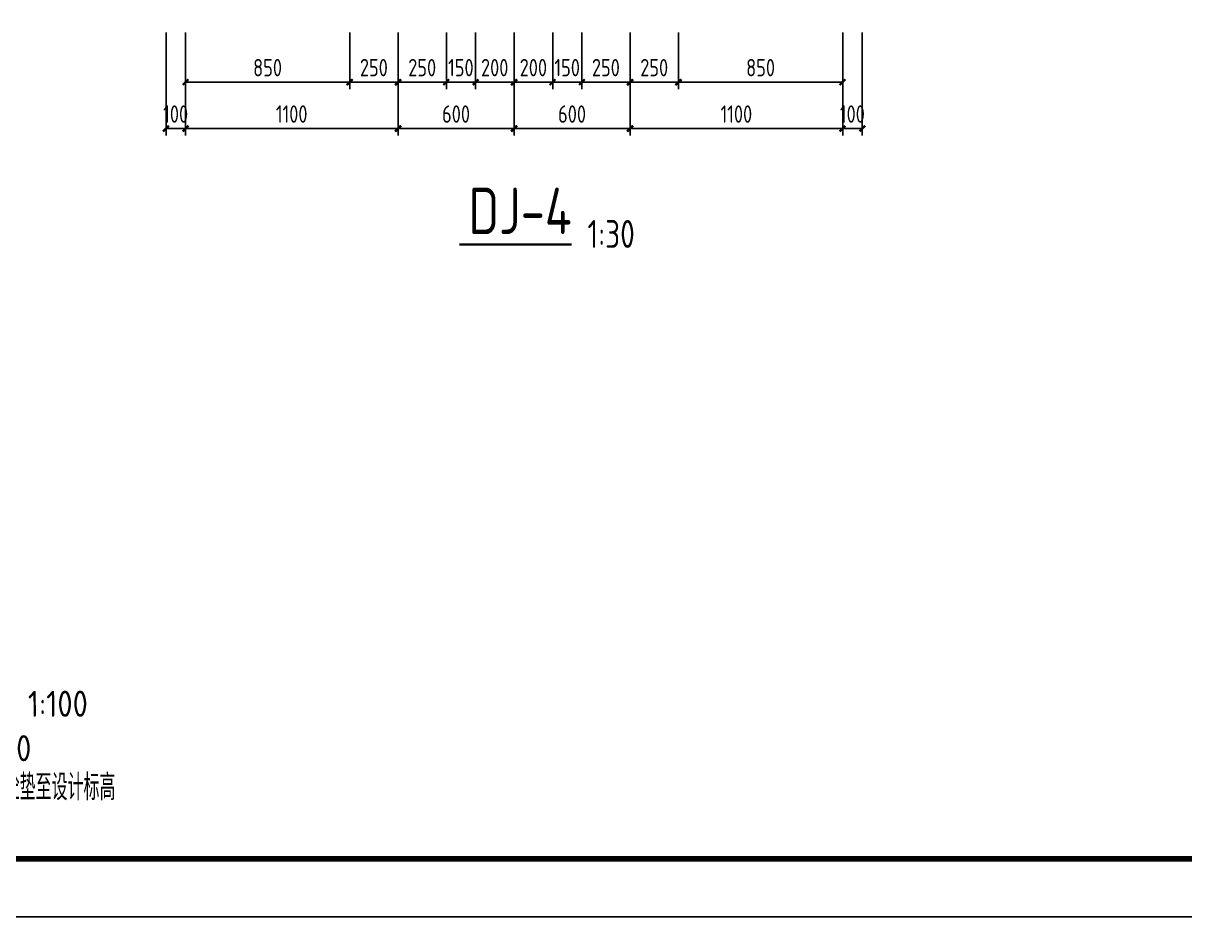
# Model space of a CAD drawing. Header units: millimetres. Extents: x 866309 to 879639, y 39442 to 44891.
# Drawn here: x 867876.6 to 868076.9, y 39448.6 to 39602.7 of the extents above; entities that cross this region are included whole.
import ezdxf

# ---------------------------------------------------------------- set-up
doc = ezdxf.new("R2010")
doc.units = ezdxf.units.MM
doc.header["$LTSCALE"] = 1000
doc.header["$MEASUREMENT"] = 0
doc.layers.add('DIM', color=7, linetype='Continuous')
doc.layers.add('文字', color=7, linetype='Continuous')
doc.styles.add('GBHZ', font='gbenor.shx', dxfattribs={"width": 0.9, "bigfont": 'gbcbig.shx'})
doc.dimstyles.new('Y30', dxfattribs={"dimscale": 0, "dimtxt": 3, "dimasz": 0.01, "dimexe": 1.2, "dimexo": 1, "dimgap": 1, "dimtad": 1, "dimdec": 0, "dimlfac": 30, "dimzin": 0, "dimdsep": 46, "dimtxsty": 'GBHZ', "dimblk1": 'DX', "dimblk2": 'DX', "dimsah": 1, "dimcen": 0.09, "dimdle": 1, "dimadec": 0, "dimazin": 0, "dimtfac": 1, "dimtdec": 0, "dimtix": 1, "dimtmove": 2, "dimatfit": 3, "dimldrblk": 'DX', "dimfxl": 0, "dimtolj": 1, "dimtzin": 0, "dimarcsym": 0})

# ---------------------------------------------------------------- blocks, each defined once
blk = doc.blocks.new('DX')
at = {"color": 0, "linetype": 'ByBlock', "const_width": 40}
blk.add_lwpolyline([(-54, -51), (46, 49)], dxfattribs=at)
blk = doc.blocks.new('*D4118')
at = {"layer": 'Defpoints', "color": 0, "transparency": 16777216}
for p in [(867901.23, 39602.1), (867904.56, 39602.1), (867904.56, 39584.53)]:
    blk.add_point(p, dxfattribs=at)
at = {"layer": 'dim', "color": 0, "lineweight": -2, "transparency": 16777216}
for p, q in [((867901.23, 39601.1), (867901.23, 39583.33)), ((867904.56, 39601.1), (867904.56, 39583.33)), ((867901.22, 39584.53), (867901.21, 39584.53)), ((867901.23, 39584.53), (867904.56, 39584.53)), ((867904.57, 39584.53), (867904.58, 39584.53))]:
    blk.add_line(p, q, dxfattribs=at)
at = {"layer": 'dim', "color": 0, "lineweight": -2, "transparency": 16777216, "xscale": 0.01, "yscale": 0.01, "zscale": 0.01}
blk.add_blockref('DX', (867901.23, 39584.53), dxfattribs=at)
at = {"layer": 'dim', "color": 0, "lineweight": -2, "transparency": 16777216, "xscale": 0.01, "yscale": 0.01, "zscale": 0.01, "rotation": 180}
blk.add_blockref('DX', (867904.56, 39584.53), dxfattribs=at)
at = {"layer": 'dim', "color": 0, "transparency": 16777216, "insert": (867902.89, 39587.03), "char_height": 3, "attachment_point": 5, "style": 'GBHZ'}
blk.add_mtext('\\A1;100', dxfattribs=at)
blk = doc.blocks.new('*D4119')
at = {"layer": 'Defpoints', "color": 0, "transparency": 16777216}
for p in [(867904.56, 39602.1), (867941.23, 39602.1), (867941.23, 39584.53)]:
    blk.add_point(p, dxfattribs=at)
at = {"layer": 'dim', "color": 0, "lineweight": -2, "transparency": 16777216}
for p, q in [((867904.56, 39601.1), (867904.56, 39583.33)), ((867941.23, 39601.1), (867941.23, 39583.33)), ((867904.57, 39584.53), (867941.22, 39584.53))]:
    blk.add_line(p, q, dxfattribs=at)
at = {"layer": 'dim', "color": 0, "lineweight": -2, "transparency": 16777216, "xscale": 0.01, "yscale": 0.01, "zscale": 0.01, "rotation": 180}
blk.add_blockref('DX', (867904.56, 39584.53), dxfattribs=at)
at = {"layer": 'dim', "color": 0, "lineweight": -2, "transparency": 16777216, "xscale": 0.01, "yscale": 0.01, "zscale": 0.01}
blk.add_blockref('DX', (867941.23, 39584.53), dxfattribs=at)
at = {"layer": 'dim', "color": 0, "transparency": 16777216, "insert": (867922.89, 39587.03), "char_height": 3, "attachment_point": 5, "style": 'GBHZ'}
blk.add_mtext('\\A1;1100', dxfattribs=at)
blk = doc.blocks.new('*D4120')
at = {"layer": 'Defpoints', "color": 0, "transparency": 16777216}
for p in [(867941.23, 39602.1), (867961.23, 39602.1), (867961.23, 39584.53)]:
    blk.add_point(p, dxfattribs=at)
at = {"layer": 'dim', "color": 0, "lineweight": -2, "transparency": 16777216}
for p, q in [((867941.23, 39601.1), (867941.23, 39583.33)), ((867961.23, 39601.1), (867961.23, 39583.33)), ((867941.24, 39584.53), (867961.22, 39584.53))]:
    blk.add_line(p, q, dxfattribs=at)
at = {"layer": 'dim', "color": 0, "lineweight": -2, "transparency": 16777216, "xscale": 0.01, "yscale": 0.01, "zscale": 0.01, "rotation": 180}
blk.add_blockref('DX', (867941.23, 39584.53), dxfattribs=at)
at = {"layer": 'dim', "color": 0, "lineweight": -2, "transparency": 16777216, "xscale": 0.01, "yscale": 0.01, "zscale": 0.01}
blk.add_blockref('DX', (867961.23, 39584.53), dxfattribs=at)
at = {"layer": 'dim', "color": 0, "transparency": 16777216, "insert": (867951.23, 39587.03), "char_height": 3, "attachment_point": 5, "style": 'GBHZ'}
blk.add_mtext('\\A1;600', dxfattribs=at)
blk = doc.blocks.new('*D4121')
at = {"layer": 'Defpoints', "color": 0, "transparency": 16777216}
for p in [(867961.23, 39602.1), (867981.23, 39602.1), (867981.23, 39584.53)]:
    blk.add_point(p, dxfattribs=at)
at = {"layer": 'dim', "color": 0, "lineweight": -2, "transparency": 16777216}
for p, q in [((867961.23, 39601.1), (867961.23, 39583.33)), ((867981.23, 39601.1), (867981.23, 39583.33)), ((867961.24, 39584.53), (867981.22, 39584.53))]:
    blk.add_line(p, q, dxfattribs=at)
at = {"layer": 'dim', "color": 0, "lineweight": -2, "transparency": 16777216, "xscale": 0.01, "yscale": 0.01, "zscale": 0.01, "rotation": 180}
blk.add_blockref('DX', (867961.23, 39584.53), dxfattribs=at)
at = {"layer": 'dim', "color": 0, "lineweight": -2, "transparency": 16777216, "xscale": 0.01, "yscale": 0.01, "zscale": 0.01}
blk.add_blockref('DX', (867981.23, 39584.53), dxfattribs=at)
at = {"layer": 'dim', "color": 0, "transparency": 16777216, "insert": (867971.23, 39587.03), "char_height": 3, "attachment_point": 5, "style": 'GBHZ'}
blk.add_mtext('\\A1;600', dxfattribs=at)
blk = doc.blocks.new('*D4122')
at = {"layer": 'Defpoints', "color": 0, "transparency": 16777216}
for p in [(867981.23, 39602.1), (868017.89, 39602.1), (868017.89, 39584.53)]:
    blk.add_point(p, dxfattribs=at)
at = {"layer": 'dim', "color": 0, "lineweight": -2, "transparency": 16777216}
for p, q in [((867981.23, 39601.1), (867981.23, 39583.33)), ((868017.89, 39601.1), (868017.89, 39583.33)), ((867981.24, 39584.53), (868017.88, 39584.53))]:
    blk.add_line(p, q, dxfattribs=at)
at = {"layer": 'dim', "color": 0, "lineweight": -2, "transparency": 16777216, "xscale": 0.01, "yscale": 0.01, "zscale": 0.01, "rotation": 180}
blk.add_blockref('DX', (867981.23, 39584.53), dxfattribs=at)
at = {"layer": 'dim', "color": 0, "lineweight": -2, "transparency": 16777216, "xscale": 0.01, "yscale": 0.01, "zscale": 0.01}
blk.add_blockref('DX', (868017.89, 39584.53), dxfattribs=at)
at = {"layer": 'dim', "color": 0, "transparency": 16777216, "insert": (867999.56, 39587.03), "char_height": 3, "attachment_point": 5, "style": 'GBHZ'}
blk.add_mtext('\\A1;1100', dxfattribs=at)
blk = doc.blocks.new('*D4123')
at = {"layer": 'Defpoints', "color": 0, "transparency": 16777216}
for p in [(868017.89, 39602.1), (868021.23, 39602.1), (868021.23, 39584.53)]:
    blk.add_point(p, dxfattribs=at)
at = {"layer": 'dim', "color": 0, "lineweight": -2, "transparency": 16777216}
for p, q in [((868017.89, 39601.1), (868017.89, 39583.33)), ((868021.23, 39601.1), (868021.23, 39583.33)), ((868017.88, 39584.53), (868017.87, 39584.53)), ((868017.89, 39584.53), (868021.23, 39584.53)), ((868021.24, 39584.53), (868021.25, 39584.53))]:
    blk.add_line(p, q, dxfattribs=at)
at = {"layer": 'dim', "color": 0, "lineweight": -2, "transparency": 16777216, "xscale": 0.01, "yscale": 0.01, "zscale": 0.01}
blk.add_blockref('DX', (868017.89, 39584.53), dxfattribs=at)
at = {"layer": 'dim', "color": 0, "lineweight": -2, "transparency": 16777216, "xscale": 0.01, "yscale": 0.01, "zscale": 0.01, "rotation": 180}
blk.add_blockref('DX', (868021.23, 39584.53), dxfattribs=at)
at = {"layer": 'dim', "color": 0, "transparency": 16777216, "insert": (868019.56, 39587.03), "char_height": 3, "attachment_point": 5, "style": 'GBHZ'}
blk.add_mtext('\\A1;100', dxfattribs=at)
blk = doc.blocks.new('*D4124')
at = {"layer": 'Defpoints', "color": 0, "transparency": 16777216}
for p in [(867932.89, 39602.1), (867941.23, 39602.1), (867941.23, 39592.53)]:
    blk.add_point(p, dxfattribs=at)
at = {"layer": 'dim', "color": 0, "lineweight": -2, "transparency": 16777216}
for p, q in [((867932.89, 39601.1), (867932.89, 39591.33)), ((867941.23, 39601.1), (867941.23, 39591.33)), ((867932.9, 39592.53), (867941.22, 39592.53))]:
    blk.add_line(p, q, dxfattribs=at)
at = {"layer": 'dim', "color": 0, "lineweight": -2, "transparency": 16777216, "xscale": 0.01, "yscale": 0.01, "zscale": 0.01, "rotation": 180}
blk.add_blockref('DX', (867932.89, 39592.53), dxfattribs=at)
at = {"layer": 'dim', "color": 0, "lineweight": -2, "transparency": 16777216, "xscale": 0.01, "yscale": 0.01, "zscale": 0.01}
blk.add_blockref('DX', (867941.23, 39592.53), dxfattribs=at)
at = {"layer": 'dim', "color": 0, "transparency": 16777216, "insert": (867937.06, 39595.03), "char_height": 3, "attachment_point": 5, "style": 'GBHZ'}
blk.add_mtext('\\A1;250', dxfattribs=at)
blk = doc.blocks.new('*D4125')
at = {"layer": 'Defpoints', "color": 0, "transparency": 16777216}
for p in [(867941.23, 39602.1), (867949.56, 39602.1), (867949.56, 39592.53)]:
    blk.add_point(p, dxfattribs=at)
at = {"layer": 'dim', "color": 0, "lineweight": -2, "transparency": 16777216}
for p, q in [((867941.23, 39601.1), (867941.23, 39591.33)), ((867949.56, 39601.1), (867949.56, 39591.33)), ((867941.24, 39592.53), (867949.55, 39592.53))]:
    blk.add_line(p, q, dxfattribs=at)
at = {"layer": 'dim', "color": 0, "lineweight": -2, "transparency": 16777216, "xscale": 0.01, "yscale": 0.01, "zscale": 0.01, "rotation": 180}
blk.add_blockref('DX', (867941.23, 39592.53), dxfattribs=at)
at = {"layer": 'dim', "color": 0, "lineweight": -2, "transparency": 16777216, "xscale": 0.01, "yscale": 0.01, "zscale": 0.01}
blk.add_blockref('DX', (867949.56, 39592.53), dxfattribs=at)
at = {"layer": 'dim', "color": 0, "transparency": 16777216, "insert": (867945.39, 39595.03), "char_height": 3, "attachment_point": 5, "style": 'GBHZ'}
blk.add_mtext('\\A1;250', dxfattribs=at)
blk = doc.blocks.new('*D4126')
at = {"layer": 'Defpoints', "color": 0, "transparency": 16777216}
for p in [(867949.56, 39602.1), (867954.56, 39602.1), (867954.56, 39592.53)]:
    blk.add_point(p, dxfattribs=at)
at = {"layer": 'dim', "color": 0, "lineweight": -2, "transparency": 16777216}
for p, q in [((867949.56, 39601.1), (867949.56, 39591.33)), ((867954.56, 39601.1), (867954.56, 39591.33)), ((867949.55, 39592.53), (867949.54, 39592.53)), ((867949.56, 39592.53), (867954.56, 39592.53)), ((867954.57, 39592.53), (867954.58, 39592.53))]:
    blk.add_line(p, q, dxfattribs=at)
at = {"layer": 'dim', "color": 0, "lineweight": -2, "transparency": 16777216, "xscale": 0.01, "yscale": 0.01, "zscale": 0.01}
blk.add_blockref('DX', (867949.56, 39592.53), dxfattribs=at)
at = {"layer": 'dim', "color": 0, "lineweight": -2, "transparency": 16777216, "xscale": 0.01, "yscale": 0.01, "zscale": 0.01, "rotation": 180}
blk.add_blockref('DX', (867954.56, 39592.53), dxfattribs=at)
at = {"layer": 'dim', "color": 0, "transparency": 16777216, "insert": (867952.06, 39595.03), "char_height": 3, "attachment_point": 5, "style": 'GBHZ'}
blk.add_mtext('\\A1;150', dxfattribs=at)
blk = doc.blocks.new('*D4127')
at = {"layer": 'Defpoints', "color": 0, "transparency": 16777216}
for p in [(867954.56, 39602.1), (867961.23, 39602.1), (867961.23, 39592.53)]:
    blk.add_point(p, dxfattribs=at)
at = {"layer": 'dim', "color": 0, "lineweight": -2, "transparency": 16777216}
for p, q in [((867954.56, 39601.1), (867954.56, 39591.33)), ((867961.23, 39601.1), (867961.23, 39591.33)), ((867954.57, 39592.53), (867961.22, 39592.53))]:
    blk.add_line(p, q, dxfattribs=at)
at = {"layer": 'dim', "color": 0, "lineweight": -2, "transparency": 16777216, "xscale": 0.01, "yscale": 0.01, "zscale": 0.01, "rotation": 180}
blk.add_blockref('DX', (867954.56, 39592.53), dxfattribs=at)
at = {"layer": 'dim', "color": 0, "lineweight": -2, "transparency": 16777216, "xscale": 0.01, "yscale": 0.01, "zscale": 0.01}
blk.add_blockref('DX', (867961.23, 39592.53), dxfattribs=at)
at = {"layer": 'dim', "color": 0, "transparency": 16777216, "insert": (867957.89, 39595.03), "char_height": 3, "attachment_point": 5, "style": 'GBHZ'}
blk.add_mtext('\\A1;200', dxfattribs=at)
blk = doc.blocks.new('*D4128')
at = {"layer": 'Defpoints', "color": 0, "transparency": 16777216}
for p in [(867961.23, 39602.1), (867967.89, 39602.1), (867967.89, 39592.53)]:
    blk.add_point(p, dxfattribs=at)
at = {"layer": 'dim', "color": 0, "lineweight": -2, "transparency": 16777216}
for p, q in [((867961.23, 39601.1), (867961.23, 39591.33)), ((867967.89, 39601.1), (867967.89, 39591.33)), ((867961.24, 39592.53), (867967.88, 39592.53))]:
    blk.add_line(p, q, dxfattribs=at)
at = {"layer": 'dim', "color": 0, "lineweight": -2, "transparency": 16777216, "xscale": 0.01, "yscale": 0.01, "zscale": 0.01, "rotation": 180}
blk.add_blockref('DX', (867961.23, 39592.53), dxfattribs=at)
at = {"layer": 'dim', "color": 0, "lineweight": -2, "transparency": 16777216, "xscale": 0.01, "yscale": 0.01, "zscale": 0.01}
blk.add_blockref('DX', (867967.89, 39592.53), dxfattribs=at)
at = {"layer": 'dim', "color": 0, "transparency": 16777216, "insert": (867964.56, 39595.03), "char_height": 3, "attachment_point": 5, "style": 'GBHZ'}
blk.add_mtext('\\A1;200', dxfattribs=at)
blk = doc.blocks.new('*D4129')
at = {"layer": 'Defpoints', "color": 0, "transparency": 16777216}
for p in [(867967.89, 39602.1), (867972.89, 39602.1), (867972.89, 39592.53)]:
    blk.add_point(p, dxfattribs=at)
at = {"layer": 'dim', "color": 0, "lineweight": -2, "transparency": 16777216}
for p, q in [((867967.89, 39601.1), (867967.89, 39591.33)), ((867972.89, 39601.1), (867972.89, 39591.33)), ((867967.88, 39592.53), (867967.87, 39592.53)), ((867967.89, 39592.53), (867972.89, 39592.53)), ((867972.9, 39592.53), (867972.91, 39592.53))]:
    blk.add_line(p, q, dxfattribs=at)
at = {"layer": 'dim', "color": 0, "lineweight": -2, "transparency": 16777216, "xscale": 0.01, "yscale": 0.01, "zscale": 0.01}
blk.add_blockref('DX', (867967.89, 39592.53), dxfattribs=at)
at = {"layer": 'dim', "color": 0, "lineweight": -2, "transparency": 16777216, "xscale": 0.01, "yscale": 0.01, "zscale": 0.01, "rotation": 180}
blk.add_blockref('DX', (867972.89, 39592.53), dxfattribs=at)
at = {"layer": 'dim', "color": 0, "transparency": 16777216, "insert": (867970.39, 39595.03), "char_height": 3, "attachment_point": 5, "style": 'GBHZ'}
blk.add_mtext('\\A1;150', dxfattribs=at)
blk = doc.blocks.new('*D4130')
at = {"layer": 'Defpoints', "color": 0, "transparency": 16777216}
for p in [(867972.89, 39602.1), (867981.23, 39602.1), (867981.23, 39592.53)]:
    blk.add_point(p, dxfattribs=at)
at = {"layer": 'dim', "color": 0, "lineweight": -2, "transparency": 16777216}
for p, q in [((867972.89, 39601.1), (867972.89, 39591.33)), ((867981.23, 39601.1), (867981.23, 39591.33)), ((867972.9, 39592.53), (867981.22, 39592.53))]:
    blk.add_line(p, q, dxfattribs=at)
at = {"layer": 'dim', "color": 0, "lineweight": -2, "transparency": 16777216, "xscale": 0.01, "yscale": 0.01, "zscale": 0.01, "rotation": 180}
blk.add_blockref('DX', (867972.89, 39592.53), dxfattribs=at)
at = {"layer": 'dim', "color": 0, "lineweight": -2, "transparency": 16777216, "xscale": 0.01, "yscale": 0.01, "zscale": 0.01}
blk.add_blockref('DX', (867981.23, 39592.53), dxfattribs=at)
at = {"layer": 'dim', "color": 0, "transparency": 16777216, "insert": (867977.06, 39595.03), "char_height": 3, "attachment_point": 5, "style": 'GBHZ'}
blk.add_mtext('\\A1;250', dxfattribs=at)
blk = doc.blocks.new('*D4131')
at = {"layer": 'Defpoints', "color": 0, "transparency": 16777216}
for p in [(867981.23, 39602.1), (867989.56, 39602.1), (867989.56, 39592.53)]:
    blk.add_point(p, dxfattribs=at)
at = {"layer": 'dim', "color": 0, "lineweight": -2, "transparency": 16777216}
for p, q in [((867981.23, 39601.1), (867981.23, 39591.33)), ((867989.56, 39601.1), (867989.56, 39591.33)), ((867981.24, 39592.53), (867989.55, 39592.53))]:
    blk.add_line(p, q, dxfattribs=at)
at = {"layer": 'dim', "color": 0, "lineweight": -2, "transparency": 16777216, "xscale": 0.01, "yscale": 0.01, "zscale": 0.01, "rotation": 180}
blk.add_blockref('DX', (867981.23, 39592.53), dxfattribs=at)
at = {"layer": 'dim', "color": 0, "lineweight": -2, "transparency": 16777216, "xscale": 0.01, "yscale": 0.01, "zscale": 0.01}
blk.add_blockref('DX', (867989.56, 39592.53), dxfattribs=at)
at = {"layer": 'dim', "color": 0, "transparency": 16777216, "insert": (867985.39, 39595.03), "char_height": 3, "attachment_point": 5, "style": 'GBHZ'}
blk.add_mtext('\\A1;250', dxfattribs=at)
blk = doc.blocks.new('*D4132')
at = {"layer": 'Defpoints', "color": 0, "transparency": 16777216}
for p in [(867989.56, 39602.1), (868017.89, 39602.1), (868017.89, 39592.53)]:
    blk.add_point(p, dxfattribs=at)
at = {"layer": 'dim', "color": 0, "lineweight": -2, "transparency": 16777216}
for p, q in [((867989.56, 39601.1), (867989.56, 39591.33)), ((868017.89, 39601.1), (868017.89, 39591.33)), ((867989.57, 39592.53), (868017.88, 39592.53))]:
    blk.add_line(p, q, dxfattribs=at)
at = {"layer": 'dim', "color": 0, "lineweight": -2, "transparency": 16777216, "xscale": 0.01, "yscale": 0.01, "zscale": 0.01, "rotation": 180}
blk.add_blockref('DX', (867989.56, 39592.53), dxfattribs=at)
at = {"layer": 'dim', "color": 0, "lineweight": -2, "transparency": 16777216, "xscale": 0.01, "yscale": 0.01, "zscale": 0.01}
blk.add_blockref('DX', (868017.89, 39592.53), dxfattribs=at)
at = {"layer": 'dim', "color": 0, "transparency": 16777216, "insert": (868003.73, 39595.03), "char_height": 3, "attachment_point": 5, "style": 'GBHZ'}
blk.add_mtext('\\A1;850', dxfattribs=at)
blk = doc.blocks.new('*D4133')
at = {"layer": 'Defpoints', "color": 0, "transparency": 16777216}
for p in [(867904.56, 39602.1), (867932.89, 39602.1), (867904.56, 39592.53)]:
    blk.add_point(p, dxfattribs=at)
at = {"layer": 'dim', "color": 0, "lineweight": -2, "transparency": 16777216}
for p, q in [((867904.56, 39601.1), (867904.56, 39591.33)), ((867932.89, 39601.1), (867932.89, 39591.33)), ((867932.88, 39592.53), (867904.57, 39592.53))]:
    blk.add_line(p, q, dxfattribs=at)
at = {"layer": 'dim', "color": 0, "lineweight": -2, "transparency": 16777216, "xscale": 0.01, "yscale": 0.01, "zscale": 0.01, "rotation": 180}
blk.add_blockref('DX', (867904.56, 39592.53), dxfattribs=at)
at = {"layer": 'dim', "color": 0, "lineweight": -2, "transparency": 16777216, "xscale": 0.01, "yscale": 0.01, "zscale": 0.01}
blk.add_blockref('DX', (867932.89, 39592.53), dxfattribs=at)
at = {"layer": 'dim', "color": 0, "transparency": 16777216, "insert": (867918.73, 39595.03), "char_height": 3, "attachment_point": 5, "style": 'GBHZ'}
blk.add_mtext('\\A1;850', dxfattribs=at)

msp = doc.modelspace()

# ---------------------------------------------------------------- linework, layer by layer
msp.add_line((868302.018, 39448.627), (867250.768, 39448.627))
at = {"color": 0, "const_width": 1}
msp.add_lwpolyline([(868292.018, 39458.627), (867275.768, 39458.627), (867275.768, 40032.627), (868292.018, 40032.627)], close=True, dxfattribs=at)
at = {"layer": '文字', "color": 6, "const_width": 0.4}
msp.add_lwpolyline([(867951.819, 39564.544), (867971.143, 39564.544)], dxfattribs=at)

# ---------------------------------------------------------------- texts
at = {"ltscale": 2, "style": 'GBHZ'}
msp.add_text('1:100', height=4.5, rotation=0.20444, dxfattribs=at).set_placement((867877.417, 39483.081))
at = {"style": 'GBHZ'}
msp.add_text('基础置于持力层内深度不小于 200', height=4.5, dxfattribs=at).set_placement((867825.578, 39475.442))
at = {"style": 'GBHZ', "width": 0.85}
msp.add_text('局部加深处要求开挖至持力层后用C15砼垫至设计标高', height=4.5, dxfattribs=at).set_placement((867825.578, 39468.713))
at = {"layer": '文字', "color": 6, "style": 'GBHZ', "width": 0.9}
for s, height, p in [('DJ-4', 8, (867953.367, 39566.339)), ('1:30', 4.8, (867973.898, 39563.957))]:
    msp.add_text(s, height=height, dxfattribs=at).set_placement(p)

# ---------------------------------------------------------------- dimensions: what is measured, and where the dimension line sits
at = {"layer": 'dim'}
for base, p1, p2, picture, middle in [((867904.558, 39584.532), (867901.225, 39602.099), (867904.558, 39602.099), '*D4118', (867902.892, 39587.032)), ((867941.225, 39584.532), (867904.558, 39602.099), (867941.225, 39602.099), '*D4119', (867922.892, 39587.032)), ((867941.225, 39592.532), (867932.892, 39602.099), (867941.225, 39602.099), '*D4124', (867937.058, 39595.032)), ((867961.225, 39584.532), (867941.225, 39602.099), (867961.225, 39602.099), '*D4120', (867951.225, 39587.032)), ((867949.558, 39592.532), (867941.225, 39602.099), (867949.558, 39602.099), '*D4125', (867945.392, 39595.032)), ((867954.558, 39592.532), (867949.558, 39602.099), (867954.558, 39602.099), '*D4126', (867952.058, 39595.032)), ((867961.225, 39592.532), (867954.558, 39602.099), (867961.225, 39602.099), '*D4127', (867957.892, 39595.032)), ((867981.225, 39584.532), (867961.225, 39602.099), (867981.225, 39602.099), '*D4121', (867971.225, 39587.032)), ((867967.892, 39592.532), (867961.225, 39602.099), (867967.892, 39602.099), '*D4128', (867964.558, 39595.032)), ((867972.892, 39592.532), (867967.892, 39602.099), (867972.892, 39602.099), '*D4129', (867970.392, 39595.032)), ((867981.225, 39592.532), (867972.892, 39602.099), (867981.225, 39602.099), '*D4130', (867977.058, 39595.032)), ((868017.892, 39584.532), (867981.225, 39602.099), (868017.892, 39602.099), '*D4122', (867999.558, 39587.032)), ((867989.558, 39592.532), (867981.225, 39602.099), (867989.558, 39602.099), '*D4131', (867985.392, 39595.032)), ((868017.892, 39592.532), (867989.558, 39602.099), (868017.892, 39602.099), '*D4132', (868003.725, 39595.032)), ((868021.225, 39584.532), (868017.892, 39602.099), (868021.225, 39602.099), '*D4123', (868019.558, 39587.032))]:
    dim = msp.add_linear_dim(base=base, p1=p1, p2=p2, dimstyle='Y30', override={"dimscale": 1}, dxfattribs=at)
    dim.commit()
    dim.dimension.update_dxf_attribs({"geometry": picture, "text_midpoint": middle})
dim = msp.add_linear_dim(base=(867904.558, 39592.532), p1=(867932.892, 39602.099), p2=(867904.558, 39602.099), angle=180, dimstyle='Y30', override={"dimscale": 1}, dxfattribs=at)
dim.commit()
dim.dimension.update_dxf_attribs({"geometry": '*D4133', "text_midpoint": (867918.725, 39595.032)})

doc.saveas('drawing.dxf')
